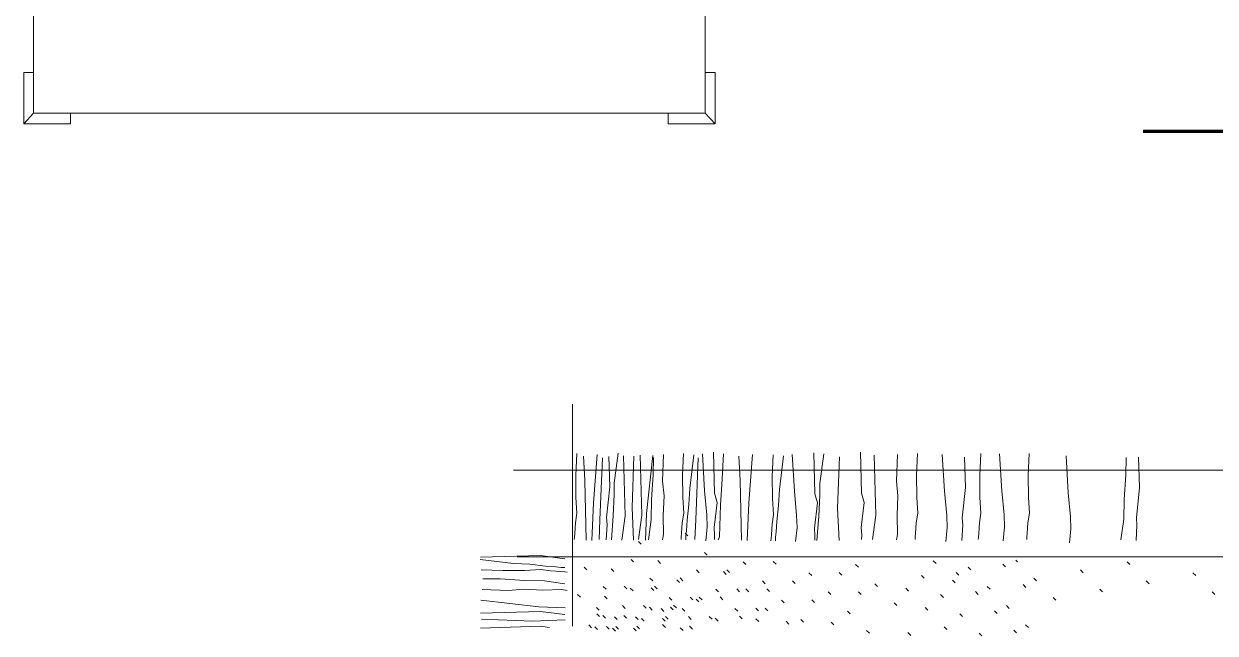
# Model space of a CAD drawing. Header units: metres. Extents: x -144 to 1000, y -717 to 29.
# Drawn here: x 466.592 to 468.666, y -555.478 to -554.418 of the extents above; entities that cross this region are included whole.
import ezdxf

# ---------------------------------------------------------------- set-up
doc = ezdxf.new("R2010")
doc.units = ezdxf.units.M
doc.linetypes.add('Dash Dot 3_16_', pattern=[0.595313, 0.357187, -0.119063, 0, -0.119063])
doc.layers.get('0').update_dxf_attribs({"color": 1})
for name, color, linetype, lineweight in [('G-ANNO-SYMB', 1, 'Continuous', 9), ('G-IMPT', 1, 'Continuous', 9), ('I-FURN', 2, 'Continuous', 9)]:
    doc.layers.add(name, color=color, linetype=linetype, lineweight=lineweight)

# ---------------------------------------------------------------- blocks, each defined once
blk = doc.blocks.new('JUEGO DE SALA 3 - SALA 3_dwg-332581-Nivel 4')
at = {"layer": 'G-IMPT'}
for p, q in [((-2243.0396, 508.0171), (-2243.0404, 507.6313)), ((-2244.3372, 507.9053), (-2242.9374, 507.9023)), ((-2243.2362, 507.7932), (-2243.241, 507.7884)), ((-2243.1551, 507.7787), (-2243.1599, 507.7739)), ((-2243.2697, 507.7599), (-2243.2744, 507.7551)), ((-2244.0056, 507.7452), (-2244.0103, 507.7405)), ((-2243.8121, 507.7474), (-2243.8146, 507.7448)), ((-2243.7891, 507.7405), (-2243.7939, 507.7358)), ((-2243.6682, 507.7461), (-2243.673, 507.7413)), ((-2243.5331, 507.7394), (-2243.5378, 507.7347)), ((-2243.3898, 507.7443), (-2243.3946, 507.7395)), ((-2243.3374, 507.7438), (-2243.3421, 507.739)), ((-2243.1886, 507.7454), (-2243.1933, 507.7406)), ((-2243.1424, 507.7474), (-2243.1464, 507.7434)), ((-2244.1202, 507.7264), (-2244.1249, 507.7216)), ((-2243.9245, 507.7307), (-2243.9292, 507.726)), ((-2243.8433, 507.7162), (-2243.8481, 507.7115)), ((-2243.7288, 507.7351), (-2243.7335, 507.7303)), ((-2243.708, 507.726), (-2243.7128, 507.7213)), ((-2243.6476, 507.7206), (-2243.6524, 507.7158)), ((-2243.5044, 507.7255), (-2243.5092, 507.7207)), ((-2243.4519, 507.725), (-2243.4567, 507.7202)), ((-2243.3087, 507.7298), (-2243.3135, 507.7251)), ((-2243.3031, 507.7265), (-2243.3079, 507.7218)), ((-2243.2562, 507.7293), (-2243.261, 507.7245)), ((-2243.2276, 507.7153), (-2243.2324, 507.7106)), ((-2243.1074, 507.7309), (-2243.1122, 507.7261)), ((-2243.0605, 507.7337), (-2243.0653, 507.7289)), ((-2244.039, 507.7119), (-2244.0438, 507.7071)), ((-2243.9579, 507.6974), (-2243.9627, 507.6926)), ((-2243.8247, 507.705), (-2243.8295, 507.7002)), ((-2243.7622, 507.7018), (-2243.767, 507.697)), ((-2243.7017, 507.7128), (-2243.7065, 507.708)), ((-2243.6206, 507.6983), (-2243.6253, 507.6935)), ((-2243.5665, 507.7061), (-2243.5713, 507.7013)), ((-2243.4233, 507.711), (-2243.4281, 507.7062)), ((-2243.3786, 507.6969), (-2243.3834, 507.6921)), ((-2243.3708, 507.7105), (-2243.3756, 507.7057)), ((-2243.3422, 507.6965), (-2243.347, 507.6917)), ((-2243.3261, 507.6964), (-2243.3309, 507.6916)), ((-2243.2897, 507.696), (-2243.2945, 507.6912)), ((-2243.222, 507.712), (-2243.2268, 507.7073)), ((-2243.1829, 507.7012), (-2243.1877, 507.6965)), ((-2243.1774, 507.698), (-2243.1821, 507.6932)), ((-2243.1751, 507.7148), (-2243.1799, 507.7101)), ((-2243.1409, 507.6975), (-2243.1457, 507.6928)), ((-2243.1304, 507.7007), (-2243.1352, 507.696)), ((-2243.094, 507.7003), (-2243.0988, 507.6956)), ((-2244.1536, 507.693), (-2244.1584, 507.6883)), ((-2243.8768, 507.6829), (-2243.8816, 507.6781)), ((-2243.7415, 507.6927), (-2243.7462, 507.6879)), ((-2243.6811, 507.6873), (-2243.6859, 507.6825)), ((-2243.5379, 507.6921), (-2243.5427, 507.6874)), ((-2243.4854, 507.6916), (-2243.4902, 507.6869)), ((-2243.4568, 507.6776), (-2243.4616, 507.6729)), ((-2243.4043, 507.6771), (-2243.4091, 507.6724)), ((-2243.2975, 507.6824), (-2243.3023, 507.6776)), ((-2243.2611, 507.682), (-2243.2659, 507.6772)), ((-2243.2555, 507.6787), (-2243.2603, 507.6739)), ((-2243.245, 507.6819), (-2243.2498, 507.6771)), ((-2243.2086, 507.6815), (-2243.2134, 507.6767)), ((-2243.0962, 507.6835), (-2243.101, 507.6787)), ((-2243.0493, 507.6862), (-2243.0541, 507.6815)), ((-2243.7957, 507.6684), (-2243.8005, 507.6637)), ((-2243.7749, 507.6594), (-2243.7797, 507.6546)), ((-2243.7146, 507.6539), (-2243.7194, 507.6492)), ((-2243.654, 507.6649), (-2243.6588, 507.6602)), ((-2243.6, 507.6728), (-2243.6048, 507.668)), ((-2243.5189, 507.6583), (-2243.5237, 507.6535)), ((-2243.3757, 507.6631), (-2243.3804, 507.6584)), ((-2243.3596, 507.663), (-2243.3644, 507.6583)), ((-2243.3232, 507.6626), (-2243.328, 507.6579)), ((-2243.2311, 507.6623), (-2243.2359, 507.6575)), ((-2243.2164, 507.6679), (-2243.2212, 507.6631)), ((-2243.2108, 507.6646), (-2243.2156, 507.6599)), ((-2243.1947, 507.6619), (-2243.1995, 507.6571)), ((-2243.1744, 507.6642), (-2243.1792, 507.6594)), ((-2243.1639, 507.6674), (-2243.1687, 507.6626)), ((-2243.1275, 507.667), (-2243.1323, 507.6622)), ((-2243.0828, 507.6529), (-2243.0876, 507.6481)), ((-2243.0823, 507.6639), (-2243.0871, 507.6591)), ((-2243.8292, 507.6351), (-2243.834, 507.6303)), ((-2243.4905, 507.6392), (-2243.4953, 507.6345)), ((-2243.4378, 507.6438), (-2243.4426, 507.639)), ((-2243.4125, 507.6403), (-2243.4173, 507.6355)), ((-2243.3598, 507.6448), (-2243.3646, 507.6401)), ((-2243.331, 507.6491), (-2243.3358, 507.6443)), ((-2243.289, 507.6454), (-2243.2938, 507.6406)), ((-2243.2785, 507.6486), (-2243.2833, 507.6438)), ((-2243.2421, 507.6481), (-2243.2469, 507.6434)), ((-2243.2025, 507.6483), (-2243.2072, 507.6435)), ((-2243.1974, 507.6341), (-2243.2022, 507.6293)), ((-2243.1969, 507.645), (-2243.2017, 507.6402)), ((-2243.1605, 507.6446), (-2243.1653, 507.6398)), ((-2243.15, 507.6478), (-2243.1548, 507.643)), ((-2243.1297, 507.6501), (-2243.1345, 507.6454)), ((-2243.1136, 507.6474), (-2243.1184, 507.6426)), ((-2243.0933, 507.6497), (-2243.0981, 507.6449)), ((-2243.0689, 507.6333), (-2243.0737, 507.6285)), ((-2243.8084, 507.626), (-2243.8132, 507.6213)), ((-2243.7481, 507.6206), (-2243.7529, 507.6158)), ((-2243.6875, 507.6316), (-2243.6923, 507.6268)), ((-2243.6244, 507.6211), (-2243.6292, 507.6163)), ((-2243.5524, 507.6249), (-2243.5572, 507.6202)), ((-2243.2443, 507.6313), (-2243.2491, 507.6265)), ((-2243.2282, 507.6285), (-2243.2329, 507.6238)), ((-2243.1523, 507.6313), (-2243.1571, 507.6265)), ((-2243.1468, 507.628), (-2243.1515, 507.6232)), ((-2243.1158, 507.6305), (-2243.1206, 507.6258)), ((-2243.1103, 507.6276), (-2243.1151, 507.6228)), ((-2243.0999, 507.6308), (-2243.1046, 507.626)), ((-2243.0794, 507.6301), (-2243.0842, 507.6253))]:
    blk.add_line(p, q, dxfattribs=at)
at = {"layer": 'G-IMPT', "flags": 128}
for points in [[(-2244.0252, 507.9273), (-2244.027, 507.8743), (-2244.0216, 507.8214), (-2244.0225, 507.8087), (-2244.0213, 507.7824)], [(-2244.0034, 507.9266), (-2244.003, 507.8965), (-2244.0001, 507.8533), (-2243.9998, 507.819), (-2243.9948, 507.7834)], [(-2243.899, 507.929), (-2243.9029, 507.8651), (-2243.9068, 507.8232), (-2243.9077, 507.8024), (-2243.9052, 507.7779)], [(-2243.8346, 507.933), (-2243.833, 507.8953), (-2243.8335, 507.8567), (-2243.8352, 507.8292), (-2243.8327, 507.8123), (-2243.8315, 507.7945), (-2243.8311, 507.7873), (-2243.8307, 507.7835)], [(-2243.7833, 507.9323), (-2243.7872, 507.8683), (-2243.7911, 507.8264), (-2243.792, 507.8056), (-2243.7895, 507.7811)], [(-2243.7503, 507.9328), (-2243.7487, 507.8951), (-2243.7492, 507.8566), (-2243.7509, 507.829), (-2243.7484, 507.8121), (-2243.7472, 507.7943), (-2243.7468, 507.7871), (-2243.7464, 507.7833)], [(-2243.7219, 507.9266), (-2243.7237, 507.8737), (-2243.7183, 507.8207), (-2243.7192, 507.808), (-2243.718, 507.7818)], [(-2243.6835, 507.931), (-2243.6875, 507.8671), (-2243.6914, 507.8252), (-2243.6923, 507.8044), (-2243.6898, 507.7798)], [(-2243.6402, 507.9326), (-2243.6386, 507.8949), (-2243.6391, 507.8563), (-2243.6409, 507.8288), (-2243.6384, 507.8119), (-2243.6372, 507.7941), (-2243.6367, 507.7869), (-2243.6363, 507.783)], [(-2243.6055, 507.9308), (-2243.6039, 507.8846), (-2243.6065, 507.8588), (-2243.6049, 507.8249), (-2243.6058, 507.7919), (-2243.6042, 507.7826)], [(-2243.5647, 507.9294), (-2243.5679, 507.8253), (-2243.5625, 507.7829)], [(-2243.5411, 507.9347), (-2243.543, 507.8636), (-2243.5477, 507.8475), (-2243.5427, 507.8038), (-2243.5436, 507.7907), (-2243.5432, 507.7827)], [(-2243.5047, 507.9266), (-2243.5015, 507.8376), (-2243.5042, 507.7809)], [(-2243.4772, 507.932), (-2243.4706, 507.8799), (-2243.4702, 507.86), (-2243.469, 507.8232), (-2243.4657, 507.7812)], [(-2243.4597, 507.9335), (-2243.4616, 507.8624), (-2243.4663, 507.8463), (-2243.4613, 507.8026), (-2243.4621, 507.7895), (-2243.4617, 507.7815)], [(-2243.4224, 507.9305), (-2243.4263, 507.8665), (-2243.4302, 507.8246), (-2243.4311, 507.8038), (-2243.4286, 507.7793)], [(-2243.4071, 507.9279), (-2243.4005, 507.8694), (-2243.3988, 507.8415), (-2243.3959, 507.8139), (-2243.3947, 507.7957), (-2243.3935, 507.7868), (-2243.3935, 507.78)], [(-2243.3893, 507.93), (-2243.3877, 507.8923), (-2243.3882, 507.8537), (-2243.39, 507.8262), (-2243.3875, 507.8093), (-2243.3863, 507.7915), (-2243.3858, 507.7843), (-2243.3854, 507.7805)], [(-2243.353, 507.9303), (-2243.3468, 507.8464), (-2243.3444, 507.7807)], [(-2243.3293, 507.9277), (-2243.3319, 507.8851), (-2243.3342, 507.7813)], [(-2243.3029, 507.9312), (-2243.3, 507.8774), (-2243.2976, 507.8427), (-2243.296, 507.7872), (-2243.2935, 507.7817)], [(-2243.2851, 507.9342), (-2243.2869, 507.863), (-2243.2916, 507.8469), (-2243.2866, 507.8033), (-2243.2875, 507.7902), (-2243.2871, 507.7821)], [(-2243.2661, 507.9312), (-2243.27, 507.8672), (-2243.2739, 507.8253), (-2243.2748, 507.8045), (-2243.2723, 507.78)], [(-2243.2585, 507.9241), (-2243.2545, 507.8165), (-2243.2533, 507.7822)], [(-2243.2508, 507.9296), (-2243.2442, 507.8711), (-2243.2425, 507.8432), (-2243.2396, 507.8157), (-2243.2384, 507.7974), (-2243.2372, 507.7885), (-2243.2372, 507.7818)], [(-2243.233, 507.9317), (-2243.2314, 507.894), (-2243.2319, 507.8555), (-2243.2337, 507.8279), (-2243.2312, 507.811), (-2243.2299, 507.7932), (-2243.2295, 507.786), (-2243.2291, 507.7822)], [(-2243.1983, 507.9299), (-2243.1967, 507.8838), (-2243.1993, 507.8579), (-2243.1977, 507.824), (-2243.1986, 507.791), (-2243.197, 507.7817)], [(-2243.1807, 507.9248), (-2243.1804, 507.8947), (-2243.1775, 507.8515), (-2243.1772, 507.8172), (-2243.1722, 507.7816)], [(-2243.1799, 507.9282), (-2243.1687, 507.8274), (-2243.1671, 507.7812)], [(-2243.1575, 507.9286), (-2243.1607, 507.8244), (-2243.1552, 507.782)], [(-2243.1469, 507.9269), (-2243.1437, 507.8379), (-2243.1464, 507.7812)], [(-2243.1284, 507.9275), (-2243.1316, 507.8233), (-2243.1262, 507.7809)], [(-2243.1194, 507.9323), (-2243.1127, 507.8802), (-2243.1123, 507.8603), (-2243.1111, 507.8234), (-2243.1078, 507.7815)], [(-2243.1029, 507.9263), (-2243.1047, 507.8734), (-2243.0993, 507.8204), (-2243.1002, 507.8077), (-2243.099, 507.7815)], [(-2243.0919, 507.9238), (-2243.0879, 507.8162), (-2243.0867, 507.7819)], [(-2243.0826, 507.9297), (-2243.0764, 507.8458), (-2243.074, 507.7802)], [(-2243.0588, 507.9271), (-2243.0614, 507.8845), (-2243.0637, 507.7807)], [(-2243.0472, 507.9313), (-2243.0456, 507.8936), (-2243.0461, 507.8551), (-2243.0478, 507.8275), (-2243.0453, 507.8106), (-2243.0441, 507.7928), (-2243.0437, 507.7856), (-2243.0433, 507.7818)], [(-2245.2681, 506.4258), (-2245.2652, 507.7566), (-2242.9438, 507.7516)], [(-2242.8794, 507.7468), (-2242.9378, 507.7401), (-2242.9658, 507.7385), (-2242.9933, 507.7356), (-2243.0115, 507.7343), (-2243.0204, 507.7331), (-2243.0272, 507.7331)], [(-2242.8802, 507.7507), (-2242.9844, 507.7538), (-2243.0268, 507.7484)], [(-2242.8813, 507.729), (-2242.919, 507.7274), (-2242.9575, 507.7279), (-2242.985, 507.7296), (-2243.002, 507.7271), (-2243.0198, 507.7259), (-2243.027, 507.7255), (-2243.0308, 507.7251)], [(-2242.883, 507.6943), (-2242.9292, 507.6927), (-2242.955, 507.6953), (-2242.9889, 507.6937), (-2243.022, 507.6946), (-2243.0313, 507.6929)], [(-2242.8841, 507.7133), (-2242.9142, 507.713), (-2242.9574, 507.7101), (-2242.9917, 507.7098), (-2243.0273, 507.7048)], [(-2242.8808, 507.6758), (-2242.9816, 507.6646), (-2243.0278, 507.663)], [(-2242.8804, 507.6534), (-2242.9846, 507.6566), (-2243.027, 507.6512)], [(-2242.8821, 507.6428), (-2242.9711, 507.6396), (-2243.0278, 507.6423)], [(-2242.8805, 507.6275), (-2242.9847, 507.6307), (-2243.0005, 507.6287)]]:
    blk.add_lwpolyline(points, dxfattribs=at)
blk = doc.blocks.new('U')
at = {"layer": 'G-ANNO-SYMB', "linetype": 'Dash Dot 3_16_', "lineweight": 70}
blk.add_line((473.0628, -492.9443), (482.4666, -492.9443), dxfattribs=at)
at = {"layer": 'I-FURN'}
for p, q in [((471.132, -492.6496), (471.132, -492.9134)), ((472.3009, -492.9134), (472.3009, -492.6496)), ((471.115, -492.8425), (471.115, -492.932)), ((471.132, -492.8425), (471.115, -492.8425)), ((472.3009, -492.8425), (472.3179, -492.8425)), ((472.3179, -492.8425), (472.3179, -492.932)), ((471.115, -492.932), (471.132, -492.9134)), ((471.132, -492.9134), (472.3009, -492.9134)), ((471.1965, -492.932), (471.1965, -492.9134)), ((472.2364, -492.932), (472.2364, -492.9134)), ((472.3179, -492.932), (472.3009, -492.9134)), ((471.115, -492.932), (471.1965, -492.932)), ((472.3179, -492.932), (472.2364, -492.932))]:
    blk.add_line(p, q, dxfattribs=at)
at = {"extrusion": (0, 0, -1), "zscale": -1, "rotation": 0.1225191295726474}
blk.add_blockref('JUEGO DE SALA 3 - SALA 3_dwg-332581-Nivel 4', (1772.051, -996.6391), dxfattribs=at)

msp = doc.modelspace()

# ---------------------------------------------------------------- block references
at = {"color": 3}
msp.add_blockref('U', (-4.5227, -61.66), dxfattribs=at)

doc.saveas('drawing.dxf')
